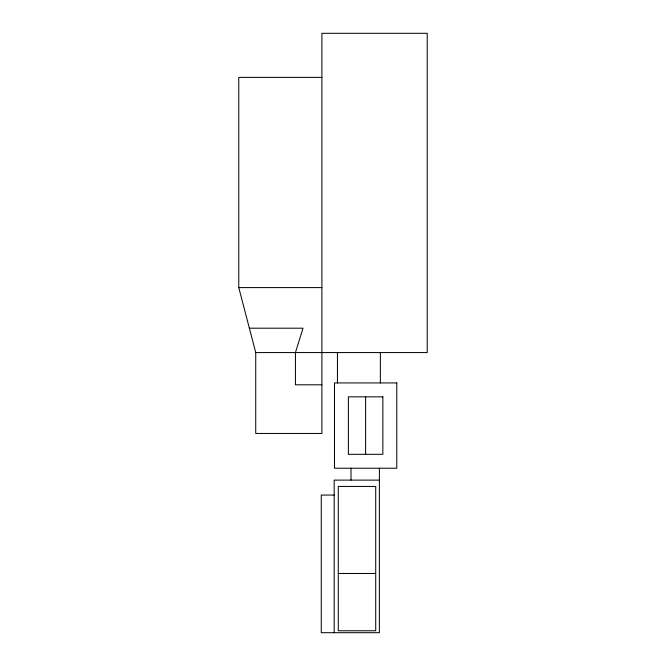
<?xml version="1.0" encoding="UTF-8"?>
<svg xmlns="http://www.w3.org/2000/svg" width="666" height="666" viewBox="0 0 666 666"><rect width="100%" height="100%" fill="white"/><g stroke="black" fill="none" stroke-linecap="round" stroke-linejoin="round"><path stroke-width="1" d="M321.903 77.389L238.769 77.389L238.769 287.595L255.736 352.572L255.736 433.458L321.903 433.458L321.903 33.3L427.231 33.3L427.231 352.572L255.736 352.572M238.769 287.595L321.903 287.595M249.375 328.196L302.997 328.196L295.438 352.572L295.438 384.798L321.903 384.798M379.387 480.119L334.166 480.119L334.166 632.7M334.166 495.071L321.262 495.071L321.262 632.7L379.387 632.7L379.387 468.223M338.278 573.484L375.716 573.484M380.361 352.572L380.361 382.933M365.626 396.844L365.626 454.312M351.015 468.223L351.015 480.119M337.446 352.572L337.446 382.933M396.778 382.933L334.482 382.933L334.482 468.223L396.778 468.223L396.778 382.933M382.867 396.844L348.385 396.844L348.385 454.312L382.867 454.312L382.867 396.844M375.716 486.438L338.278 486.438L338.278 630.769L375.716 630.769L375.716 486.438"/></g></svg>
